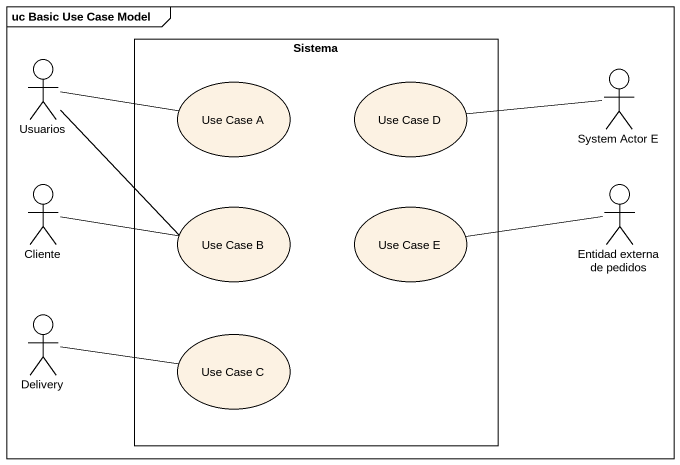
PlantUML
@startuml
mainframe uc Basic Use Case Model
actor Usuarios
rectangle Sistema {
  usecase "Use Case A" as Use_Case_A
  usecase "Use Case D" as Use_Case_D
  usecase "Use Case B" as Use_Case_B
  usecase "Use Case E" as Use_Case_E
  usecase "Use Case C" as Use_Case_C
}
actor "System Actor E" as System_Actor_E
actor Cliente
actor "Entidad externa de pedidos" as Entidad_externa_de_pedidos
actor Delivery
Usuarios -right- Use_Case_A
Usuarios -- Use_Case_B
System_Actor_E -left- Use_Case_D
Cliente -right- Use_Case_B
Use_Case_E -right- Entidad_externa_de_pedidos
Delivery -right- Use_Case_C
@enduml
